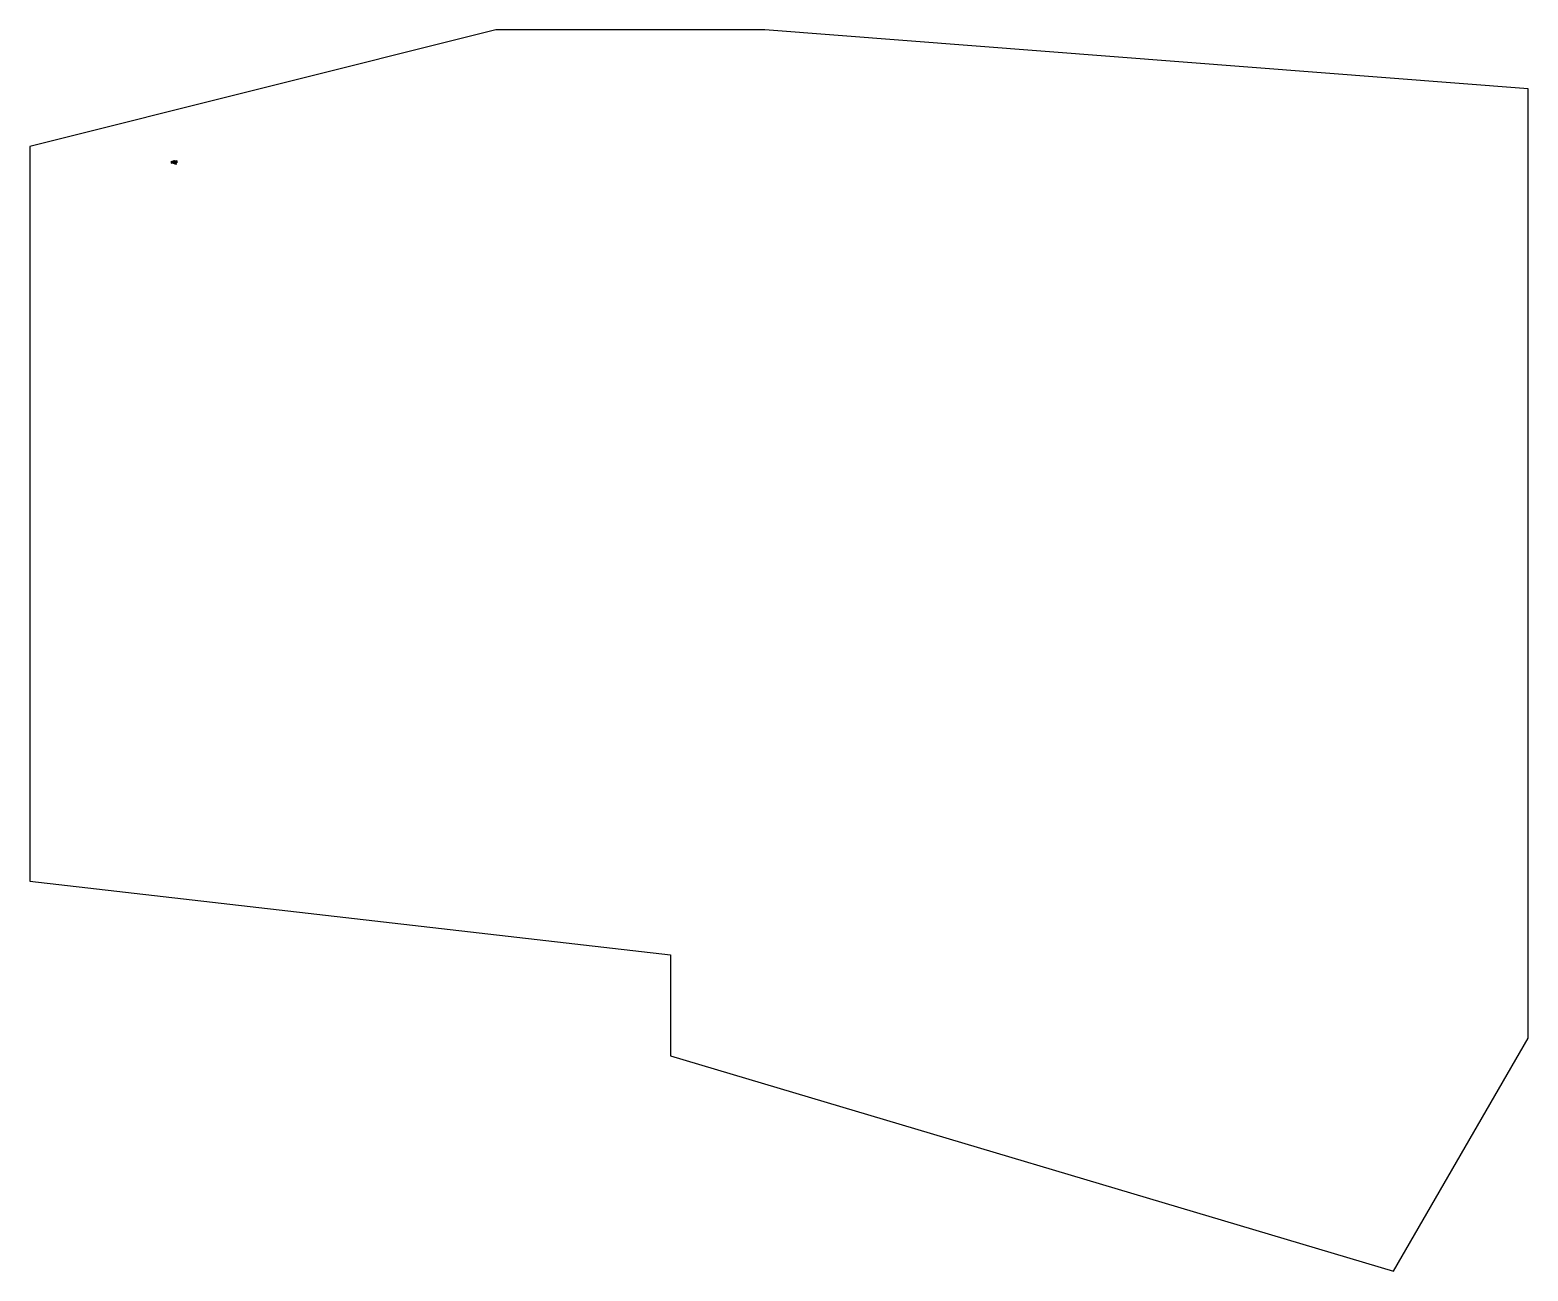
# Model space of a CAD drawing. Extents: x -1222 to 12392, y -9971 to 1307.
import ezdxf

# ---------------------------------------------------------------- set-up
doc = ezdxf.new("R2010")
doc.units = 0

msp = doc.modelspace()

# ---------------------------------------------------------------- linework, layer by layer
at = {"layer": 'Layer 1'}
for p, q in [((3011.03, 1306.69), (894.362, 777.804)), ((3011.03, 1306.69), (894.362, 777.804)), ((5455.35, 1306.69), (3011.03, 1306.69)), ((5455.35, 1306.69), (3011.03, 1306.69)), ((12392.1, 771.313), (5455.35, 1306.69)), ((12392.1, 771.313), (5455.35, 1306.69)), ((894.362, 777.804), (-1222.02, 248.92)), ((894.362, 777.804), (-1222.02, 248.92)), ((12392.1, -7853.96), (12392.1, 771.313)), ((12392.1, -7853.96), (12392.1, 771.313)), ((-1222.02, 248.92), (-1222.02, -6428.45)), ((-1222.02, 248.92), (-1222.02, -6428.45)), ((64.0657, 94.9142), (64.0657, 113.493)), ((64.0657, 113.493), (70.88647, 112.9654)), ((64.0657, 94.9142), (64.0657, 113.493)), ((64.0657, 113.493), (70.88647, 112.9654)), ((70.8865, 93.0347), (64.06573, 94.91426)), ((70.8865, 93.0347), (64.06573, 94.91426)), ((65.2105, 95.315), (65.2105, 99.9601)), ((65.2105, 99.9601), (69.8449, 99.9601)), ((65.2105, 95.315), (65.2105, 99.9601)), ((65.2105, 99.9601), (69.8449, 99.9601)), ((69.8449, 95.315), (65.2105, 95.315)), ((69.8449, 95.315), (65.2105, 95.315)), ((69.8449, 99.9601), (69.8449, 95.315)), ((69.8449, 99.9601), (69.8449, 95.315)), ((70.8865, 112.965), (70.8865, 93.0347)), ((70.8865, 112.965), (70.8865, 93.0347)), ((78.9918, 97.9372), (74.76959, 98.4225)), ((78.9918, 97.9372), (74.76959, 98.4225)), ((74.7696, 115.384), (85.5223, 118.07073)), ((74.7696, 115.384), (85.5223, 118.07073)), ((74.7696, 98.4225), (74.7696, 115.384)), ((74.7696, 98.4225), (74.7696, 115.384)), ((79.8499, 114.255), (75.8986, 114.255)), ((75.8986, 114.255), (75.8986, 110.301)), ((79.8499, 114.255), (75.8986, 114.255)), ((75.8986, 114.255), (75.8986, 110.301)), ((75.8986, 110.301), (79.8499, 110.301)), ((75.8986, 110.301), (79.8499, 110.301)), ((79.8499, 108.881), (75.8986, 108.881)), ((75.8986, 108.881), (75.8986, 104.927)), ((79.8499, 108.881), (75.8986, 108.881)), ((75.8986, 108.881), (75.8986, 104.927)), ((75.8986, 104.927), (79.8499, 104.927)), ((75.8986, 104.927), (79.8499, 104.927)), ((75.8986, 103.505), (75.8986, 99.5508)), ((79.8499, 103.505), (75.8986, 103.505)), ((75.8986, 103.505), (75.8986, 99.5508)), ((79.8499, 103.505), (75.8986, 103.505)), ((75.8986, 99.5508), (79.8499, 99.5508)), ((75.8986, 99.5508), (79.8499, 99.5508)), ((86.3409, 99.887), (78.99182, 97.93718)), ((86.3409, 99.887), (78.99182, 97.93718)), ((81.5624, 95.5128), (79.728, 95.01316)), ((81.5624, 95.5128), (79.728, 95.01316)), ((79.728, 95.0132), (90.1452, 93.81894)), ((79.728, 95.0132), (90.1452, 93.81894)), ((79.8499, 110.301), (79.8499, 114.255)), ((79.8499, 110.301), (79.8499, 114.255)), ((79.8499, 104.927), (79.8499, 108.881)), ((79.8499, 104.927), (79.8499, 108.881)), ((79.8499, 99.5508), (79.8499, 103.505)), ((79.8499, 99.5508), (79.8499, 103.505)), ((85.2262, 115.598), (81.275, 115.598)), ((81.275, 115.598), (81.275, 111.645)), ((85.2262, 115.598), (81.275, 115.598)), ((81.275, 115.598), (81.275, 111.645)), ((81.275, 111.645), (85.2262, 111.645)), ((81.275, 111.645), (85.2262, 111.645)), ((85.2262, 110.225), (81.275, 110.225)), ((81.275, 110.225), (81.275, 106.271)), ((85.2262, 110.225), (81.275, 110.225)), ((81.275, 110.225), (81.275, 106.271)), ((81.275, 106.271), (85.2262, 106.271)), ((81.275, 106.271), (85.2262, 106.271)), ((85.2262, 104.848), (81.275, 104.848)), ((81.275, 104.848), (81.275, 100.895)), ((85.2262, 104.848), (81.275, 104.848)), ((81.275, 104.848), (81.275, 100.895)), ((81.275, 100.895), (85.2262, 100.895)), ((81.275, 100.895), (85.2262, 100.895)), ((86.9445, 96.9264), (81.56244, 95.51278)), ((86.9445, 96.9264), (81.56244, 95.51278)), ((85.2262, 111.645), (85.2262, 115.598)), ((85.2262, 111.645), (85.2262, 115.598)), ((85.2262, 106.271), (85.2262, 110.225)), ((85.2262, 106.271), (85.2262, 110.225)), ((85.2262, 100.895), (85.2262, 104.848)), ((85.2262, 100.895), (85.2262, 104.848)), ((85.5223, 118.07), (91.7316, 118.07)), ((85.5223, 118.07), (91.7316, 118.07)), ((96.2692, 100.392), (86.34091, 99.88662)), ((96.2692, 100.392), (86.34091, 99.88662)), ((90.6025, 116.941), (86.6513, 116.941)), ((86.6513, 116.941), (86.6513, 112.988)), ((90.6025, 116.941), (86.6513, 116.941)), ((86.6513, 116.941), (86.6513, 112.988)), ((86.6513, 112.988), (90.6025, 112.988)), ((86.6513, 112.988), (90.6025, 112.988)), ((90.6025, 111.568), (86.6513, 111.568)), ((86.6513, 111.568), (86.6513, 107.615)), ((90.6025, 111.568), (86.6513, 111.568)), ((86.6513, 111.568), (86.6513, 107.615)), ((86.6513, 107.615), (90.6025, 107.615)), ((86.6513, 107.615), (90.6025, 107.615)), ((90.6025, 106.192), (86.6513, 106.192)), ((86.6513, 106.192), (86.6513, 102.238)), ((90.6025, 106.192), (86.6513, 106.192)), ((86.6513, 106.192), (86.6513, 102.238)), ((86.6513, 102.238), (90.6025, 102.238)), ((86.6513, 102.238), (90.6025, 102.238)), ((96.8506, 97.4203), (86.94453, 96.92639)), ((96.8506, 97.4203), (86.94453, 96.92639)), ((90.1452, 93.8189), (90.1452, 91.4827)), ((90.1452, 93.8189), (90.1452, 91.4827)), ((90.1452, 91.4827), (106.8383, 86.51784)), ((90.1452, 91.4827), (106.8383, 86.51784)), ((90.6025, 112.988), (90.6025, 116.941)), ((90.6025, 112.988), (90.6025, 116.941)), ((90.6025, 107.615), (90.6025, 111.568)), ((90.6025, 107.615), (90.6025, 111.568)), ((90.6025, 102.238), (90.6025, 106.192)), ((90.6025, 102.238), (90.6025, 106.192)), ((91.2742, 96.5623), (91.2742, 92.6082)), ((95.2255, 96.5623), (91.2742, 96.5623)), ((91.2742, 96.5623), (91.2742, 92.6082)), ((95.2255, 96.5623), (91.2742, 96.5623)), ((91.2742, 92.6082), (95.2255, 92.6082)), ((91.2742, 92.6082), (95.2255, 92.6082)), ((91.7316, 118.07), (102.4843, 117.24061)), ((91.7316, 118.07), (102.4843, 117.24061)), ((95.9789, 115.598), (92.0276, 115.598)), ((92.0276, 115.598), (92.0276, 111.645)), ((95.9789, 115.598), (92.0276, 115.598)), ((92.0276, 115.598), (92.0276, 111.645)), ((92.0276, 111.645), (95.9789, 111.645)), ((92.0276, 111.645), (95.9789, 111.645)), ((95.9789, 110.225), (92.0276, 110.225)), ((92.0276, 110.225), (92.0276, 106.271)), ((95.9789, 110.225), (92.0276, 110.225)), ((92.0276, 110.225), (92.0276, 106.271)), ((92.0276, 106.271), (95.9789, 106.271)), ((92.0276, 106.271), (95.9789, 106.271)), ((92.0276, 104.848), (92.0276, 100.895)), ((95.9789, 104.848), (92.0276, 104.848)), ((92.0276, 104.848), (92.0276, 100.895)), ((95.9789, 104.848), (92.0276, 104.848)), ((92.0276, 100.895), (95.9789, 100.895)), ((92.0276, 100.895), (95.9789, 100.895)), ((95.2255, 92.6082), (95.2255, 96.5623)), ((95.2255, 92.6082), (95.2255, 96.5623)), ((95.9789, 111.645), (95.9789, 115.598)), ((95.9789, 111.645), (95.9789, 115.598)), ((95.9789, 106.271), (95.9789, 110.225)), ((95.9789, 106.271), (95.9789, 110.225)), ((95.9789, 100.895), (95.9789, 104.848)), ((95.9789, 100.895), (95.9789, 104.848)), ((102.484, 98.6762), (96.26896, 100.39232)), ((102.484, 98.6762), (96.26896, 100.39232)), ((98.9222, 96.8641), (96.85052, 97.42037)), ((98.9222, 96.8641), (96.85052, 97.42037)), ((98.3014, 95.8655), (97.2799, 92.04974)), ((98.3014, 95.8655), (97.2799, 92.04974)), ((97.2799, 92.0497), (101.09494, 91.02533)), ((97.2799, 92.0497), (101.09494, 91.02533)), ((101.355, 115.598), (97.404, 115.598)), ((97.404, 115.598), (97.404, 111.645)), ((101.355, 115.598), (97.404, 115.598)), ((97.404, 115.598), (97.404, 111.645)), ((97.404, 111.645), (101.355, 111.645)), ((97.404, 111.645), (101.355, 111.645)), ((101.355, 110.225), (97.404, 110.225)), ((97.404, 110.225), (97.404, 106.271)), ((101.355, 110.225), (97.404, 110.225)), ((97.404, 110.225), (97.404, 106.271)), ((97.404, 106.271), (101.355, 106.271)), ((97.404, 106.271), (101.355, 106.271)), ((97.404, 104.848), (97.404, 100.895)), ((101.355, 104.848), (97.404, 104.848)), ((97.404, 104.848), (97.404, 100.895)), ((101.355, 104.848), (97.404, 104.848)), ((97.404, 100.895), (101.355, 100.895)), ((97.404, 100.895), (101.355, 100.895)), ((102.12, 94.8411), (98.30137, 95.86547)), ((102.12, 94.8411), (98.30137, 95.86547)), ((109.94, 93.8189), (98.9221, 96.86405)), ((109.94, 93.8189), (98.9221, 96.86405)), ((101.095, 91.0254), (102.12009, 94.84116)), ((101.095, 91.0254), (102.12009, 94.84116)), ((101.355, 111.645), (101.355, 115.598)), ((101.355, 111.645), (101.355, 115.598)), ((101.355, 106.271), (101.355, 110.225)), ((101.355, 106.271), (101.355, 110.225)), ((101.355, 100.895), (101.355, 104.848)), ((101.355, 100.895), (101.355, 104.848)), ((102.484, 98.6762), (102.484, 117.241)), ((102.484, 98.6762), (102.484, 117.241)), ((103, 90.0376), (106.42365, 88.06198)), ((103, 90.0376), (106.42365, 88.06198)), ((104.979, 93.4576), (103.00051, 90.03754)), ((104.979, 93.4576), (103.00051, 90.03754)), ((108.399, 91.4827), (104.97894, 93.4576)), ((108.399, 91.4827), (104.97894, 93.4576)), ((105.639, 100.669), (105.639, 119.248)), ((105.639, 119.248), (112.46049, 118.7204)), ((105.639, 100.669), (105.639, 119.248)), ((105.639, 119.248), (112.46049, 118.7204)), ((112.461, 98.7895), (105.63951, 100.66906)), ((112.461, 98.7895), (105.63951, 100.66906)), ((106.424, 88.0619), (108.3989, 91.48268)), ((106.424, 88.0619), (108.3989, 91.48268)), ((106.838, 86.5179), (109.94, 91.8942)), ((106.838, 86.5179), (109.94, 91.8942)), ((109.94, 91.8942), (109.94, 93.8189)), ((109.94, 91.8942), (109.94, 93.8189)), ((112.461, 118.72), (112.461, 98.7895)), ((112.461, 118.72), (112.461, 98.7895)), ((-1222.02, -6428.45), (4598.81, -7096.187)), ((-1222.02, -6428.45), (4598.81, -7096.187)), ((4598.81, -7096.19), (4598.81, -8016.23)), ((4598.81, -7096.19), (4598.81, -8016.23)), ((11170.9, -9970.62), (12392.07, -7853.95)), ((11170.9, -9970.62), (12392.07, -7853.95)), ((4598.81, -8016.23), (11170.91, -9970.62)), ((4598.81, -8016.23), (11170.91, -9970.62))]:
    msp.add_line(p, q, dxfattribs=at)

doc.saveas('drawing.dxf')
